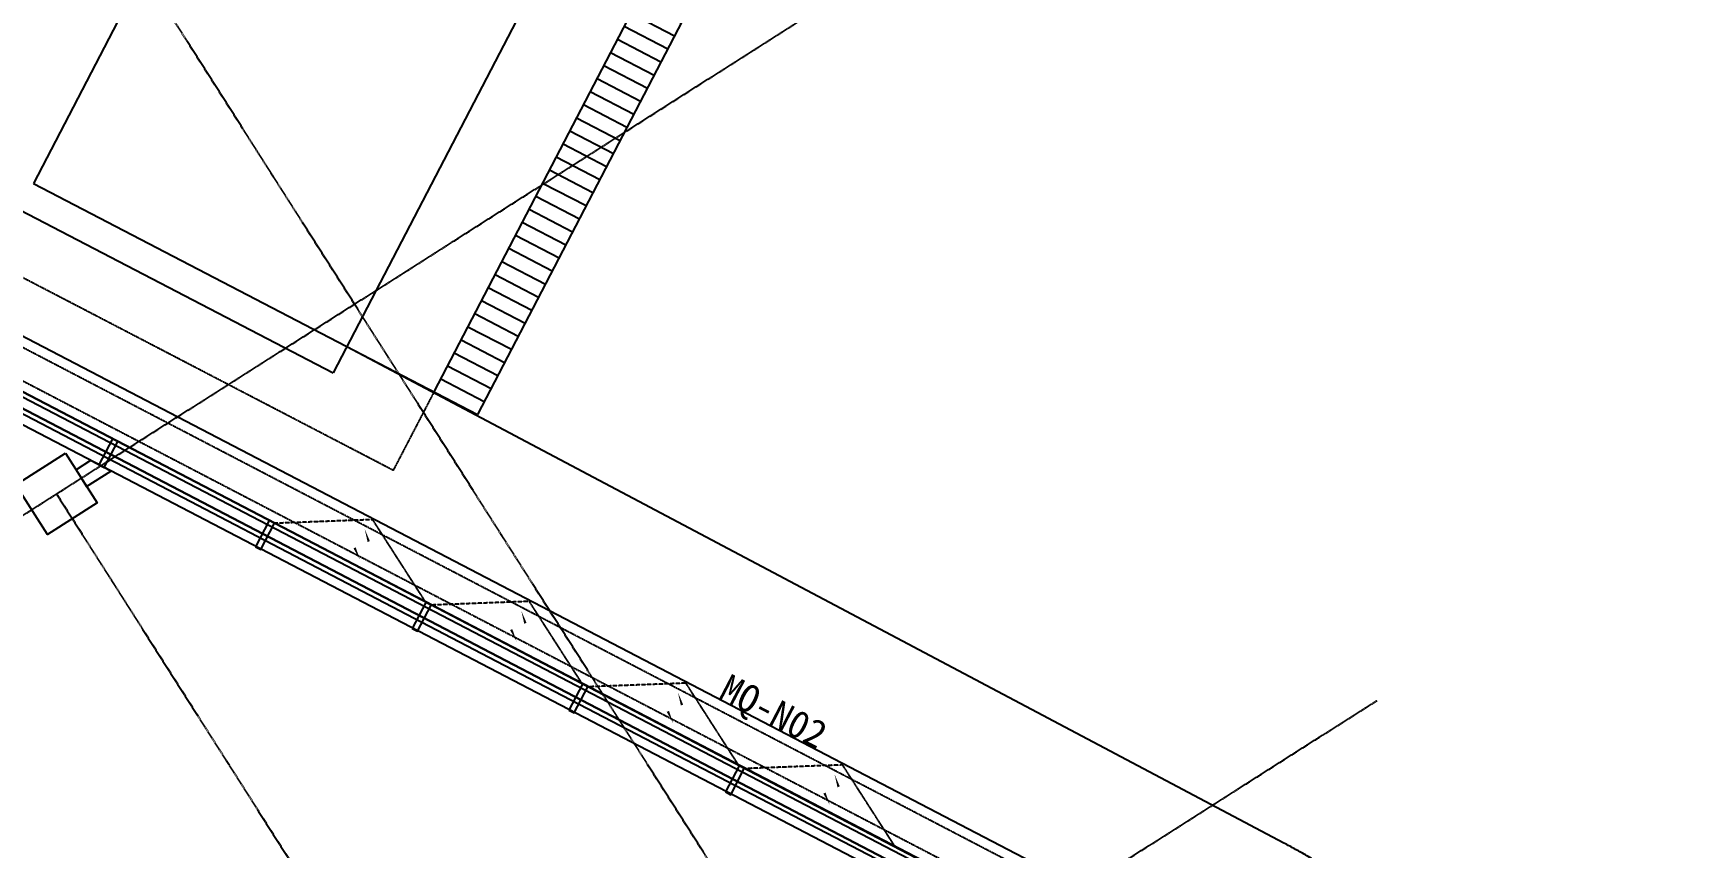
# Model space of a CAD drawing. Extents: x -46296 to 410892, y -132363 to 283170.
# Drawn here: x 100346 to 117341, y 93035 to 101332 of the extents above; entities that cross this region are included whole.
import ezdxf
from ezdxf.xclip import XClip

# ---------------------------------------------------------------- set-up
doc = ezdxf.new("R2010")
doc.units = 0
doc.header["$LTSCALE"] = 5
doc.header["$XCLIPFRAME"] = 2
for name, pattern in [('104 13#平面_t3$0$109 3#平面$0$DASH', [0.35, 0.25, -0.1]), ('104 13#平面_t3$0$ACAD_ISO05W100', [34, 24, -3, 0.5, -3, 0.5, -3]), ('104 13#平面_t3$0$DASH', [0.35, 0.25, -0.1]), ('104 13#平面_t3$0$DOTE', [2.4200000000000004, 2, -0.2, 0.02, -0.2]), ('13#楼幕墙$0$DASH', [0.35, 0.25, -0.1])]:
    doc.linetypes.add(name, pattern=pattern)
doc.layers.get('0').update_dxf_attribs({"linetype": 'CONTINUOUS'})
doc.layers.get('Defpoints').update_dxf_attribs({"linetype": 'CONTINUOUS'})
doc.layers.add('104 13#平面_t3$0$000套内', color=226, linetype='CONTINUOUS', lineweight=30, plot=False)
for name, color, linetype in [('104 13#平面_t3$0$02-TEXT_标注', 130, 'CONTINUOUS'), ('104 13#平面_t3$0$A-O_散水', 134, 'CONTINUOUS'), ('104 13#平面_t3$0$A-TECH_结构', 21, 'CONTINUOUS'), ('104 13#平面_t3$0$A_AXIS-轴线', 36, '104 13#平面_t3$0$DOTE'), ('104 13#平面_t3$0$A_STR-砌块墙', 121, 'CONTINUOUS'), ('104 13#平面_t3$0$M-场地 车库入口', 41, 'CONTINUOUS'), ('104 13#平面_t3$0$M-道路 边线', 151, 'CONTINUOUS'), ('13#楼幕墙$0$A-C_幕墙龙骨', 133, 'CONTINUOUS'), ('13#楼幕墙$0$A-C_玻璃幕墙', 140, 'CONTINUOUS'), ('13#楼幕墙$0$A-C_窗', 140, 'CONTINUOUS')]:
    doc.layers.add(name, color=color, linetype=linetype)
doc.styles.add('104 13#平面_t3$0$_TCH_AXIS', font='STXIHEI.TTF', dxfattribs={"width": 0.75})

# ---------------------------------------------------------------- blocks, each defined once
blk = doc.blocks.new('104 13#平面_t3$0$轴网')
at = {"layer": '104 13#平面_t3$0$A_AXIS-轴线', "linetype": '104 13#平面_t3$0$DOTE'}
for p, q in [((39500, -7400.98603368341), (39500, 24620.25062679139)), ((48500, -7400.98603368341), (48500, 24620.25062679139)), ((60408.42140219617, 18000), (-2925.01551574981, 18000))]:
    blk.add_line(p, q, dxfattribs=at)
blk = doc.blocks.new('13#楼幕墙$0$A$C62EA228A')
at = {"linetype": '13#楼幕墙$0$DASH'}
blk.add_lwpolyline([(10.00000000001455, -300.0000000000146), (-860, -796.5212315030949), (-1729.999999999985, -299.9999999999782)], dxfattribs=at)
at = {"layer": '13#楼幕墙$0$A-C_玻璃幕墙', "color": 1}
blk.add_lwpolyline([(-888.629784368859, -674.3626249181325, 0, 25.00000000000001, 0), (-792.3107997117913, -580.0067186209344, 0, 0, 0), (-890.495198409073, -456.4310357286467, 25.00000000000001, 0, 0), (-785.7256440597121, -374.3626249181507, 0, 0, 0)], format="xyseb", dxfattribs=at)
blk = doc.blocks.new('13#楼幕墙$0$A$C7A413A1D')
blk.add_lwpolyline([(-70, -300.0000000000001), (-10, -300), (-10, 0), (-70, -1.13686837721616e-13)], close=True)
blk = doc.blocks.new('13#楼幕墙')
at = {"layer": '13#楼幕墙$0$A-C_玻璃幕墙'}
blk.add_line((43347.64985747007, 17266.08871423612), (37999.99999999986, 14184.52994616208), dxfattribs=at)
for points in [[(4492.573473841197, 15499.99999999997), (-900.0000000001164, 15499.99999999997), (-900.0000000000563, -1700.000000000029), (22099.99999999999, -1700.000000000014), (22099.99999999999, -1100.000000000015), (58399.99999999991, -1099.999999999884), (58399.99999999987, 18959.89970710658), (53293.20742207248, 23245.00747574434), (37799.9999999998, 14299.99999999997), (37799.99999999986, 10199.99999999997), (12500.00000000015, 10199.99999999997), (4492.573473841061, 15500.00000000006)], [(58349.99999999994, 18936.58432419877), (53287.88754627193, 23184.20101709987), (37849.99999999986, 14271.13248654053)], [(58199.99999999993, 18866.63817547554), (53271.92791887029, 23001.78164116648), (43347.64985747007, 17266.08871423612)], [(58099.99999999993, 18820.00740966003), (53261.28816726919, 22880.16872387755), (38099.99999999986, 14126.79491924312)]]:
    blk.add_lwpolyline(points, dxfattribs=at)
at = {"layer": '13#楼幕墙$0$A-C_幕墙龙骨', "rotation": 29.95337307442212}
for p in [(45632.54540331908, 18813.62742203382), (44072.96777876451, 17914.89629817729), (42513.39015420994, 17016.16517432076), (40953.81252965537, 16117.43405046423), (39394.2349051008, 15218.7029266077)]:
    blk.add_blockref('13#楼幕墙$0$A$C7A413A1D', p, dxfattribs=at)
at = {"layer": '13#楼幕墙$0$A-C_窗', "xscale": -0.9999999999999994, "rotation": 209.9533730763653}
for p in [(47272.59698741492, 19412.48533629048), (45713.01936282985, 18513.75421248686), (44153.44173824478, 17615.02308868324), (42593.86411375265, 16716.29196471852)]:
    blk.add_blockref('13#楼幕墙$0$A$C62EA228A', p, dxfattribs=at)
blk = doc.blocks.new('*U191')
at = {"color": 8, "ltscale": 0.02}
blk.add_line((-221.7531574964523, 115.4362905025482), (221.7531574368477, -115.4362905621529), dxfattribs=at)
blk = doc.blocks.new('*U192')
at = {"color": 0, "linetype": 'ByBlock', "lineweight": -2, "transparency": 16777216}
for p in [(2285.638552563492, 4390.712517010817), (2216.376778243386, 4257.660622555944), (2077.853229603174, 3991.556833646197), (2147.11500392328, 4124.60872810107), (2008.591455283069, 3858.504939191324), (1939.329680962963, 3725.453044736451), (1800.806132322751, 3459.349255826704), (1870.067906642857, 3592.401150281577), (1731.544358002645, 3326.297361371831), (1662.28258368254, 3193.245466916958), (1593.020809362434, 3060.193572462084), (1454.497260722222, 2794.089783552338), (1523.759035042328, 2927.141678007211), (1385.235486402117, 2661.037889097465), (1315.97371208201, 2527.985994642592), (1246.711937761905, 2394.934100187719), (1108.188389121693, 2128.830311277972), (1177.450163441799, 2261.882205732845), (1038.926614801587, 1995.778416823099), (969.6648404814814, 1862.726522368225), (831.1412918412698, 1596.622733458479), (900.4030661613756, 1729.674627913352), (761.879517521164, 1463.570839003606), (692.6177432010583, 1330.518944548733), (623.3559688809523, 1197.467050093859), (484.8324202407407, 931.3632611841127), (554.0941945608465, 1064.415155638986), (415.5706459206349, 798.3113667292395), (346.3088716005291, 665.2594722743663), (207.7853229603174, 399.1556833646197), (277.0470972804233, 532.207577819493), (138.5235486402116, 266.1037889097465), (69.26177432010581, 133.0518944548733), (0, 0)]:
    blk.add_blockref('*U191', p, dxfattribs=at)
blk = doc.blocks.new('104 13#平面_t3$0$jtrsyt')
at = {"ltscale": 0.02}
for p, q in [((23630.20181781054, -7282.883357524872), (23630.20181804895, -12982.88335734606)), ((20030.20181792974, -7582.883357584476), (20030.20181804895, -12682.88335758448)), ((24630.20181792974, -7582.883357465267), (24630.20181804895, -12682.88335746527)), ((25130.20181792974, -7582.883357465267), (25130.20181810856, -12682.88335746527)), ((20030.20181804895, -12682.88335758448), (25130.20181804895, -12682.88335722685)), ((20030.20181816816, -12982.88335758448), (23630.20181822777, -12982.88335734606))]:
    blk.add_line(p, q, dxfattribs=at)
at = {"rotation": 27.49977707902309}
blk.add_blockref('*U192', (24880.20181816816, -12682.88335722685), dxfattribs=at)
blk = doc.blocks.new('104 13#平面_t3$0$A$C0BB3323F')
at = {"layer": '104 13#平面_t3$0$M-道路 边线', "ltscale": 0.5}
blk.add_line((50116.69136181474, 24738.70666670799), (40723.78485888243, 19401.14289689064), dxfattribs=at)
blk.add_arc((54069.15025717521, 17783.27219570389), 7999.999999996647, 0.02043972484749186, 119.6076109071211, dxfattribs=at)
at = {"layer": 'Defpoints'}
blk.add_lwpolyline([(59299.9999999702, 600), (59299.9999999702, 20660), (54205.0000000298, 24935), (38699.9999999702, 16000), (38700, 11900), (13400, 11900), (5392.573474109173, 17199.99999976158), (-2.980232238769531e-08, 17200), (0, 0), (23000.0000000596, 0), (22999.9999999702, 600)], close=True, dxfattribs=at)
blk = doc.blocks.new('104 13#平面_t3')
blk.add_lwpolyline([(39200.00000000003, 14700.00000000009), (39800.00000000003, 14700.00000000009), (39800.00000000003, 14100.00000000009), (39200.00000000003, 14100.00000000009)], close=True)
at = {"layer": '104 13#平面_t3$0$000套内'}
blk.add_lwpolyline([(7100.000000003152, -1550.000000000497), (21949.99999999995, -1550.000000000005), (21950, -950.0000000000144), (48400.00000000652, -950), (48400.00000000652, 11049.99999999971), (53400.00000000652, 11049.99999999971), (53400.00000000652, 18099.99999999973), (58249.99999999994, 18099.99999999973), (58249.99999999995, 18889.98122512306), (53289.06962433707, 23052.69607363776), (37949.99999999994, 14213.31606116103), (37949.99999999986, 10049.99999999997), (12454.85512413024, 10049.99999999997), (4447.428597971112, 15350.00000000007), (4099.999999999926, 15350.00000000006), (4100.000000000031, 6299.999999999965), (7100.000000000027, 6299.999999999968), (7100.000000000029, -1550.000000000497)], dxfattribs=at)
at = {"layer": '104 13#平面_t3$0$A-O_散水'}
blk.add_lwpolyline([(58899.99999999994, 13050), (58899.99999999994, 19193.16128273754), (53346.40618007796, 23853.07206218898), (37299.99999999994, 14588.94646279656), (37299.99999999994, 10700), (23299.99999999996, 10700), (23299.99999999996, 10200), (37799.99999999994, 10200), (37799.99999999994, 14300), (53293.20742207248, 23245.00747574434), (58399.99999999994, 18960), (58399.99999999994, 13049.99999999999)], dxfattribs=at)
at = {"layer": '104 13#平面_t3$0$A-O_散水', "linetype": '104 13#平面_t3$0$DASH'}
blk.add_lwpolyline([(58799.99999999994, 13050.00000000001), (58799.99999999994, 19146.52902619002), (53335.76642847686, 23731.45914490005), (37399.99999999995, 14531.15717023725), (37399.99999999994, 10600), (23299.99999999996, 10600), (23299.99999999996, 10300), (37699.99999999994, 10300), (37699.99999999994, 14357.78929255931), (53303.84717367357, 23366.62039303327), (58499.99999999994, 19006.63225654751), (58499.99999999994, 13049.99999999999)], dxfattribs=at)
at = {"layer": '104 13#平面_t3$0$A-O_散水', "linetype": '104 13#平面_t3$0$109 3#平面$0$DASH'}
blk.add_lwpolyline([(40688.89123956422, 18201.76378571909), (41139.45022006782, 17422.66391743918), (37157.38422603477, 15119.80690540026, -0.1001589099844963), (22540.06382443403, 10199.99999999998, -0.1001589099844963)], format="xyb", dxfattribs=at)
at = {"layer": '104 13#平面_t3$0$A-TECH_结构'}
blk.add_lwpolyline([(58349.99999999994, -1050), (58349.99999999994, 18936.58432419877), (53287.88754627193, 23184.20101709987), (37849.99999999986, 14271.13248654053), (37849.99999999994, 10150), (12484.95170804356, 10149.99999999993), (4477.525181884393, 15450.00000000007), (-850.0000000000618, 15450), (-850.0000000000618, -1649.999999999995), (22049.99999999996, -1650), (22049.99999999995, -1049.999999999996)], close=True, dxfattribs=at)
at = {"layer": '104 13#平面_t3$0$A_AXIS-轴线', "linetype": '104 13#平面_t3$0$DOTE'}
blk.add_line((39500, 14400.00000000007), (60408.42140219617, 14400.00000000009), dxfattribs=at)
at = {"layer": '104 13#平面_t3$0$A_STR-砌块墙'}
blk.add_lwpolyline([(39600, 14991.03070342496), (39400, 14875.77755927791), (39400, 14700.00000000009), (39600, 14700.00000000009), (39600, 14991.03070342496)], dxfattribs=at)
for name, p in [('104 13#平面_t3$0$A$C0BB3323F', (-900.0000000000563, -1700.000000000029)), ('104 13#平面_t3$0$轴网', (0, 0))]:
    blk.add_blockref(name, p)
at = {"layer": '104 13#平面_t3$0$A-TECH_结构'}
blk.add_blockref('13#楼幕墙', (0, 0), dxfattribs=at)
at = {"layer": '104 13#平面_t3$0$M-场地 车库入口', "ltscale": 200, "rotation": 30.04109946673724}
blk.add_blockref('104 13#平面_t3$0$jtrsyt', (13018.03124768117, 16850.51282216814), dxfattribs=at)
at = {"layer": '104 13#平面_t3$0$02-TEXT_标注', "linetype": '104 13#平面_t3$0$ACAD_ISO05W100', "style": '104 13#平面_t3$0$_TCH_AXIS'}
blk.add_text('MQ-N02', height=281.2499999999861, rotation=29.95337307641842, dxfattribs=at).set_placement((44866.13160765461, 18966.86177309008))

msp = doc.modelspace()

# ---------------------------------------------------------------- block references
ref = msp.add_blockref('104 13#平面_t3', (67222.11405089422, 122227.8635371368), dxfattribs=dict(rotation=302.4795617262711))
XClip(ref).set_block_clipping_path([(-10634.52120541842, -20285.23300327163), (73465.47879458155, 39114.76699672837)])

doc.saveas('drawing.dxf')
